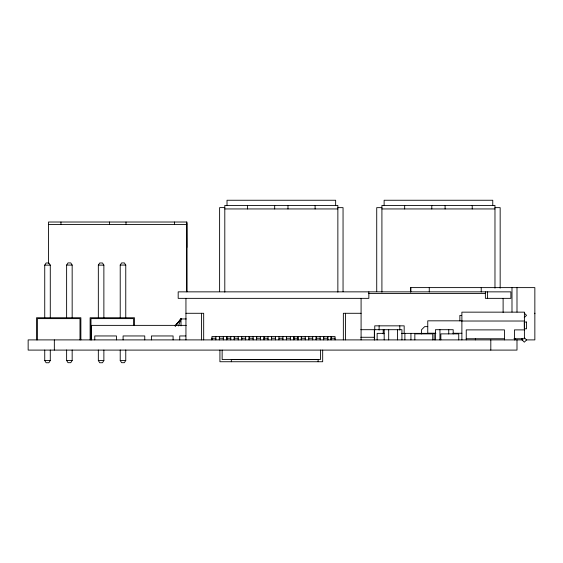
<?xml version="1.0" encoding="UTF-8"?>
<svg xmlns="http://www.w3.org/2000/svg" width="563" height="563" viewBox="0 0 563 563"><rect width="100%" height="100%" fill="white"/><g stroke="black" fill="none" stroke-linecap="round" stroke-linejoin="round"><path stroke-width="0.84" d="M410.744 287.602L410.744 291.965L410.744 287.602L534.85 287.623L534.85 339.897L526.349 339.897M534.85 313.76L534.85 313.155M219.359 336.568L219.331 339.897L219.471 336.568M226.812 336.568L226.783 339.897L226.917 336.568M234.257 336.568L234.229 339.897L234.37 336.568M241.71 336.568L241.682 339.897L241.823 338.229M249.156 336.568L249.127 339.897L249.268 336.568M256.608 336.568L256.58 339.897L256.721 336.568M264.054 336.568L264.033 339.897L264.167 336.568M271.507 336.568L271.479 339.897L271.619 336.568M278.931 339.897L278.952 336.568M286.405 336.568L286.377 339.897L286.518 336.568M293.858 336.568L293.83 339.897L293.963 336.568M301.304 336.568L301.275 339.897L301.416 336.568M308.728 339.897L308.756 336.568M316.202 336.568L316.174 339.897L316.315 336.568M323.655 336.568L323.626 339.897L323.76 336.568M331.1 336.568L331.072 339.897L331.213 336.568M178.478 325.935L181.019 318.947L186.29 318.947M180.181 320.347L181.019 318.947L181.019 325.935M50.283 350.031L50.283 360.531L48.897 362.748L46.124 362.748L44.737 360.531L44.737 350.031M72.163 349.968L72.163 360.468L70.776 362.685L68.01 362.685L66.624 360.468L66.624 349.968M103.873 350.031L103.873 360.531L102.487 362.748L99.714 362.748L98.335 360.531L98.335 350.031M125.76 349.968L125.76 360.468L124.374 362.685L121.601 362.685L120.215 360.468L120.215 349.968M44.737 317.645L44.737 265.131L46.124 262.984L48.897 262.984L50.283 265.131L50.283 317.645M66.624 317.581L66.624 265.067L68.01 262.921L70.776 262.921L72.163 265.067L72.163 317.581M98.335 317.645L98.335 265.131L99.714 262.984L102.487 262.984L103.873 265.131L103.873 317.645M120.215 317.581L120.215 265.067L121.601 262.921L124.374 262.921L125.76 265.067L125.76 317.581M179.02 321.74L181.019 318.947L175.044 325.935M175.522 325.935L178.021 322.754M179.02 321.487L181.019 318.947L175.283 325.935L181.019 318.947M524.266 317.616L526.539 315.343L524.322 313.127M224.799 207.613L219.612 207.613L219.612 291.662M337.863 207.648L343.05 207.648L343.05 291.669M381.911 207.648L376.724 207.648L376.724 291.669M494.976 207.648L500.162 207.648L500.162 288.172M224.799 208.943L337.863 208.943M381.911 208.943L494.976 208.943M48.509 224.433L186.761 224.433L186.817 291.69M66.624 265.067L72.163 265.067M120.215 265.067L125.76 265.067M44.737 265.131L50.283 265.131M98.335 265.131L103.873 265.131M368.54 293.429L485.376 293.429M185.945 313.288L203.679 313.288L203.679 339.897M361.087 313.288L343.353 313.288L343.353 339.897M461.618 315.4L459.865 315.4L459.865 320.903M461.906 320.826L427.76 320.826L427.76 333.261L435.642 333.261M461.885 321.023L524.399 321.023M186.29 325.372L91.445 325.372L91.445 339.897M427.76 326.631L424.657 326.631L421.553 329.735L421.553 333.965M360.792 329.693L401.926 329.693L401.926 339.897M524.399 329.89L514.427 329.89L514.427 339.897M453.152 333.261L461.906 333.261M384.072 333.366L377.133 333.366L377.133 339.897M401.419 333.366L435.868 333.366M185.804 335.956L179.738 335.956L179.738 339.897M360.792 337.272L374.346 337.272M215.875 338.229L211.913 338.229L211.885 339.897L211.934 336.568L335.069 336.568L335.069 339.897M219.359 338.229L223.328 338.229M226.812 338.229L230.781 338.229M234.257 338.229L238.226 338.229M241.71 338.229L245.679 338.229M249.156 338.229L253.125 338.229M256.608 338.229L260.578 338.229M264.054 338.229L268.023 338.229M271.507 338.229L275.476 338.229M278.952 338.229L282.922 338.229M286.405 338.229L290.374 338.229M293.858 338.229L297.82 338.229M301.304 338.229L305.273 338.229M308.756 338.229L312.725 338.229M316.202 338.229L320.171 338.229M323.655 338.229L327.624 338.229M331.1 338.229L335.069 338.229M466.227 338.757L504.434 338.757M513.984 338.757L524.399 338.757L524.399 312.155L461.885 312.155L461.885 339.897M522.95 339.897L28.15 339.897L28.15 350.095L516.996 350.095L516.996 339.897M231.33 359.602L318.123 359.602M66.624 360.468L72.163 360.468M120.215 360.468L125.76 360.468M44.737 360.531L50.283 360.531M98.335 360.531L103.873 360.531M524.266 337.68L526.539 339.953L524.322 342.17L522.049 339.897L522.049 338.412M186.761 223.159L186.846 247.431M516.996 287.623L516.996 312.064M514.955 338.363L514.955 339.897M511.992 287.616L511.992 312.015M504.448 339.897L504.448 329.89L466.248 329.89L466.248 339.897M503.111 298.355L503.111 312.409M494.976 288.172L494.976 205.432L381.911 205.432L381.911 292.12M492.759 205.432L492.759 200.252L384.128 200.252L384.128 205.432M490.809 339.897L490.809 350.095M487.593 291.859L487.593 298.355M485.376 291.859L485.376 298.355L510.873 298.355L510.873 291.859L178.182 291.859L178.182 298.355L368.849 298.355L368.849 291.859M481.224 287.602L481.224 291.958M475.383 338.363L475.383 339.897M472.216 205.432L472.216 208.943M458.746 339.897L458.746 333.873L440.85 333.873L440.85 339.897M453.18 333.943L453.18 329.693L435.438 329.693L435.438 339.897M448.746 329.693L448.746 333.943M445.094 205.432L445.094 208.943M439.942 329.693L439.942 339.897M434.157 333.366L434.157 339.897M432.736 339.897L432.736 333.873L414.84 333.873L414.84 339.897M431.793 205.432L431.793 208.943M429.259 287.602L429.259 291.965M410.934 333.366L410.934 339.897M404.888 333.366L404.888 339.897M404.67 205.432L404.67 208.943M404.171 333.486L404.171 325.843L374.754 325.843L374.754 330.087M399.807 325.843L399.807 330.087M397.485 329.693L397.485 339.897M388.688 329.693L388.688 339.897M384.184 329.693L384.184 339.897M383.213 329.693L383.213 333.943M379.117 325.843L379.117 330.087M374.409 329.693L374.409 339.897M374.346 329.693L374.346 339.897M361.087 298.355L361.087 339.897M345.569 313.288L345.569 339.897M337.863 292.12L337.863 205.432L224.799 205.432L224.799 292.12M335.647 205.432L335.647 200.252L227.016 200.252L227.016 205.432M327.969 336.435L327.969 339.897M327.624 336.568L327.624 339.897M322.676 350.095L322.676 361.735L219.922 361.735L219.922 350.095M320.46 350.095L320.46 359.518L222.139 359.518L222.139 350.095M320.171 336.568L320.171 339.897M318.123 359.518L318.123 361.735M315.104 205.432L315.104 208.943M312.725 336.568L312.725 339.897M305.273 336.568L305.273 339.897M298.116 336.456L298.116 339.897M297.82 336.568L297.82 339.897M290.374 336.568L290.374 339.897M287.982 205.432L287.982 208.943M282.922 336.568L282.922 339.897M275.476 336.568L275.476 339.897M274.681 205.432L274.681 208.943M268.023 336.568L268.023 339.897M260.578 336.568L260.578 339.897M253.125 336.568L253.125 339.897M247.558 205.432L247.558 208.943M245.679 336.568L245.679 339.897M238.226 336.568L238.226 339.897M231.33 359.518L231.33 361.735M230.781 336.568L230.781 339.897M223.328 336.568L223.328 339.897M215.875 336.568L215.875 339.897M201.463 313.288L201.463 339.897M186.846 291.817L186.846 222.019L48.509 222.019L48.509 263.364M186.761 222.019L186.761 224.433M185.945 298.355L185.945 339.897M174.565 222.019L174.565 224.433M173.087 339.897L173.087 335.956L151.412 335.956L151.412 339.897M144.761 339.897L144.761 335.956L123.093 335.956L123.093 339.897M134.458 325.414L134.458 317.75L90.122 317.75L90.122 339.897M133.586 325.428L133.586 318.623L90.995 318.623L90.995 339.897M126.006 222.019L126.006 224.433M116.442 339.897L116.442 335.956L94.774 335.956L94.774 339.897M109.518 222.019L109.518 224.433M80.868 339.897L80.868 317.75L36.532 317.75L36.532 339.897M79.995 339.897L79.995 318.623L37.404 318.623L37.404 339.897M60.959 222.019L60.959 224.433M54.337 339.897L54.337 350.095M526.539 322.05L524.266 322.05L524.322 328.806L526.539 328.806L526.539 322.05"/></g></svg>
